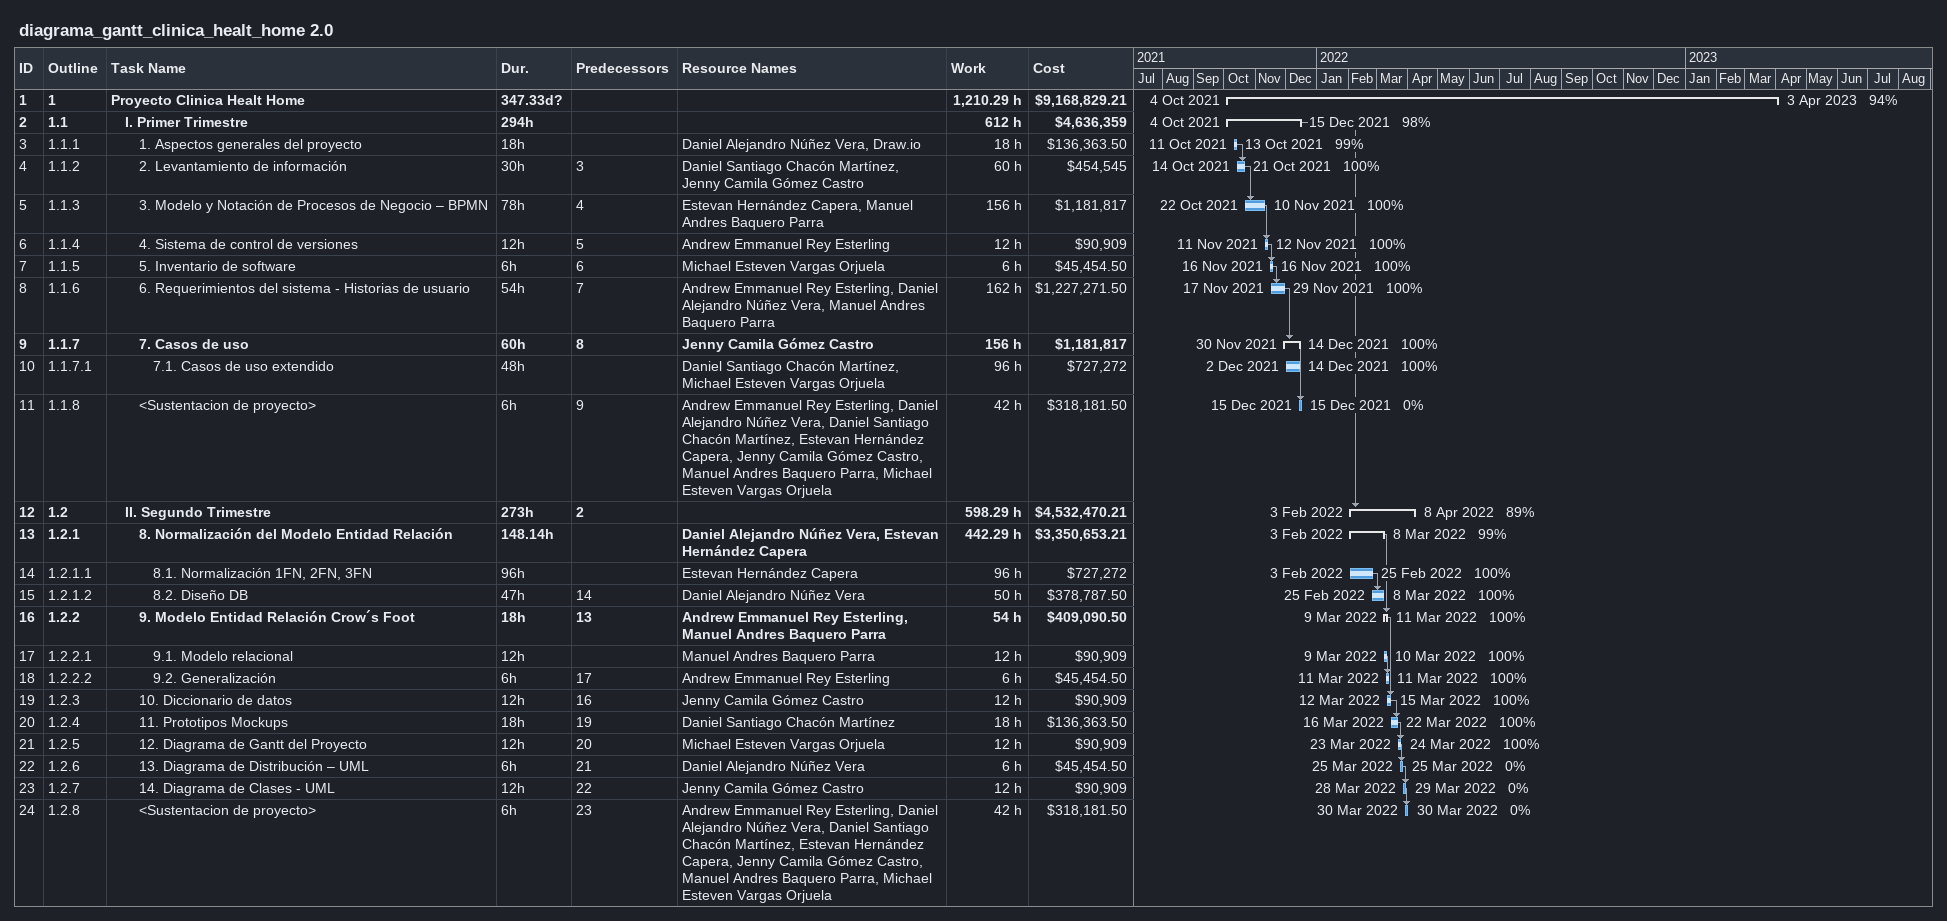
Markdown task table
diagrama_gantt_clinica_healt_home 2.0

| ID | WBS | Task | Duration | Start | Finish | Predecessors | Resources | % complete | Work (h) | Cost ($) |
|---|---|---|---|---|---|---|---|---|---|---|
| 1 | 1 | **Proyecto Clinica Healt Home** | 347.33d? | 2021-10-04 | 2023-04-03 |  |  | 94 | 1210.29 | 9168829.21 |
| 2 | 1.1 | **I. Primer Trimestre** | 294h | 2021-10-04 | 2021-12-15 |  |  | 98 | 612 | 4636359 |
| 3 | 1.1.1 | 1. Aspectos generales del proyecto | 18h | 2021-10-11 | 2021-10-13 |  | Daniel Alejandro Núñez Vera, Draw.io | 99 | 18 | 136363.50 |
| 4 | 1.1.2 | 2. Levantamiento de información | 30h | 2021-10-14 | 2021-10-21 | 3 | Daniel Santiago Chacón Martínez, Jenny Camila Gómez Castro | 100 | 60 | 454545 |
| 5 | 1.1.3 | 3. Modelo y Notación de Procesos de Negocio – BPMN | 78h | 2021-10-22 | 2021-11-10 | 4 | Estevan Hernández Capera, Manuel Andres Baquero Parra | 100 | 156 | 1181817 |
| 6 | 1.1.4 | 4. Sistema de control de versiones | 12h | 2021-11-11 | 2021-11-12 | 5 | Andrew Emmanuel Rey Esterling | 100 | 12 | 90909 |
| 7 | 1.1.5 | 5. Inventario de software | 6h | 2021-11-16 | 2021-11-16 | 6 | Michael Esteven Vargas Orjuela | 100 | 6 | 45454.50 |
| 8 | 1.1.6 | 6. Requerimientos del sistema - Historias de usuario | 54h | 2021-11-17 | 2021-11-29 | 7 | Andrew Emmanuel Rey Esterling, Daniel Alejandro Núñez Vera, Manuel Andres Baquero Parra | 100 | 162 | 1227271.50 |
| 9 | 1.1.7 | **7. Casos de uso** | 60h | 2021-11-30 | 2021-12-14 | 8 | Jenny Camila Gómez Castro | 100 | 156 | 1181817 |
| 10 | 1.1.7.1 | 7.1. Casos de uso extendido | 48h | 2021-12-02 | 2021-12-14 |  | Daniel Santiago Chacón Martínez, Michael Esteven Vargas Orjuela | 100 | 96 | 727272 |
| 11 | 1.1.8 | <Sustentacion de proyecto> | 6h | 2021-12-15 | 2021-12-15 | 9 | Andrew Emmanuel Rey Esterling, Daniel Alejandro Núñez Vera, Daniel Santiago Chacón Martínez, Estevan Hernández Capera, Jenny Camila Gómez Castro, Manuel Andres Baquero Parra, Michael Esteven Vargas Orjuela | 0 | 42 | 318181.50 |
| 12 | 1.2 | **II. Segundo Trimestre** | 273h | 2022-02-03 | 2022-04-08 | 2 |  | 89 | 598.29 | 4532470.21 |
| 13 | 1.2.1 | **8. Normalización del Modelo Entidad Relación** | 148.14h | 2022-02-03 | 2022-03-08 |  | Daniel Alejandro Núñez Vera, Estevan Hernández Capera | 99 | 442.29 | 3350653.21 |
| 14 | 1.2.1.1 | 8.1. Normalización 1FN, 2FN, 3FN | 96h | 2022-02-03 | 2022-02-25 |  | Estevan Hernández Capera | 100 | 96 | 727272 |
| 15 | 1.2.1.2 | 8.2. Diseño DB | 47h | 2022-02-25 | 2022-03-08 | 14 | Daniel Alejandro Núñez Vera | 100 | 50 | 378787.50 |
| 16 | 1.2.2 | **9. Modelo Entidad Relación Crow´s Foot** | 18h | 2022-03-09 | 2022-03-11 | 13 | Andrew Emmanuel Rey Esterling, Manuel Andres Baquero Parra | 100 | 54 | 409090.50 |
| 17 | 1.2.2.1 | 9.1. Modelo relacional | 12h | 2022-03-09 | 2022-03-10 |  | Manuel Andres Baquero Parra | 100 | 12 | 90909 |
| 18 | 1.2.2.2 | 9.2. Generalización | 6h | 2022-03-11 | 2022-03-11 | 17 | Andrew Emmanuel Rey Esterling | 100 | 6 | 45454.50 |
| 19 | 1.2.3 | 10. Diccionario de datos | 12h | 2022-03-12 | 2022-03-15 | 16 | Jenny Camila Gómez Castro | 100 | 12 | 90909 |
| 20 | 1.2.4 | 11. Prototipos Mockups | 18h | 2022-03-16 | 2022-03-22 | 19 | Daniel Santiago Chacón Martínez | 100 | 18 | 136363.50 |
| 21 | 1.2.5 | 12. Diagrama de Gantt del Proyecto | 12h | 2022-03-23 | 2022-03-24 | 20 | Michael Esteven Vargas Orjuela | 100 | 12 | 90909 |
| 22 | 1.2.6 | 13. Diagrama de Distribución – UML | 6h | 2022-03-25 | 2022-03-25 | 21 | Daniel Alejandro Núñez Vera | 0 | 6 | 45454.50 |
| 23 | 1.2.7 | 14. Diagrama de Clases - UML | 12h | 2022-03-28 | 2022-03-29 | 22 | Jenny Camila Gómez Castro | 0 | 12 | 90909 |
| 24 | 1.2.8 | <Sustentacion de proyecto> | 6h | 2022-03-30 | 2022-03-30 | 23 | Andrew Emmanuel Rey Esterling, Daniel Alejandro Núñez Vera, Daniel Santiago Chacón Martínez, Estevan Hernández Capera, Jenny Camila Gómez Castro, Manuel Andres Baquero Parra, Michael Esteven Vargas Orjuela | 0 | 42 | 318181.50 |
